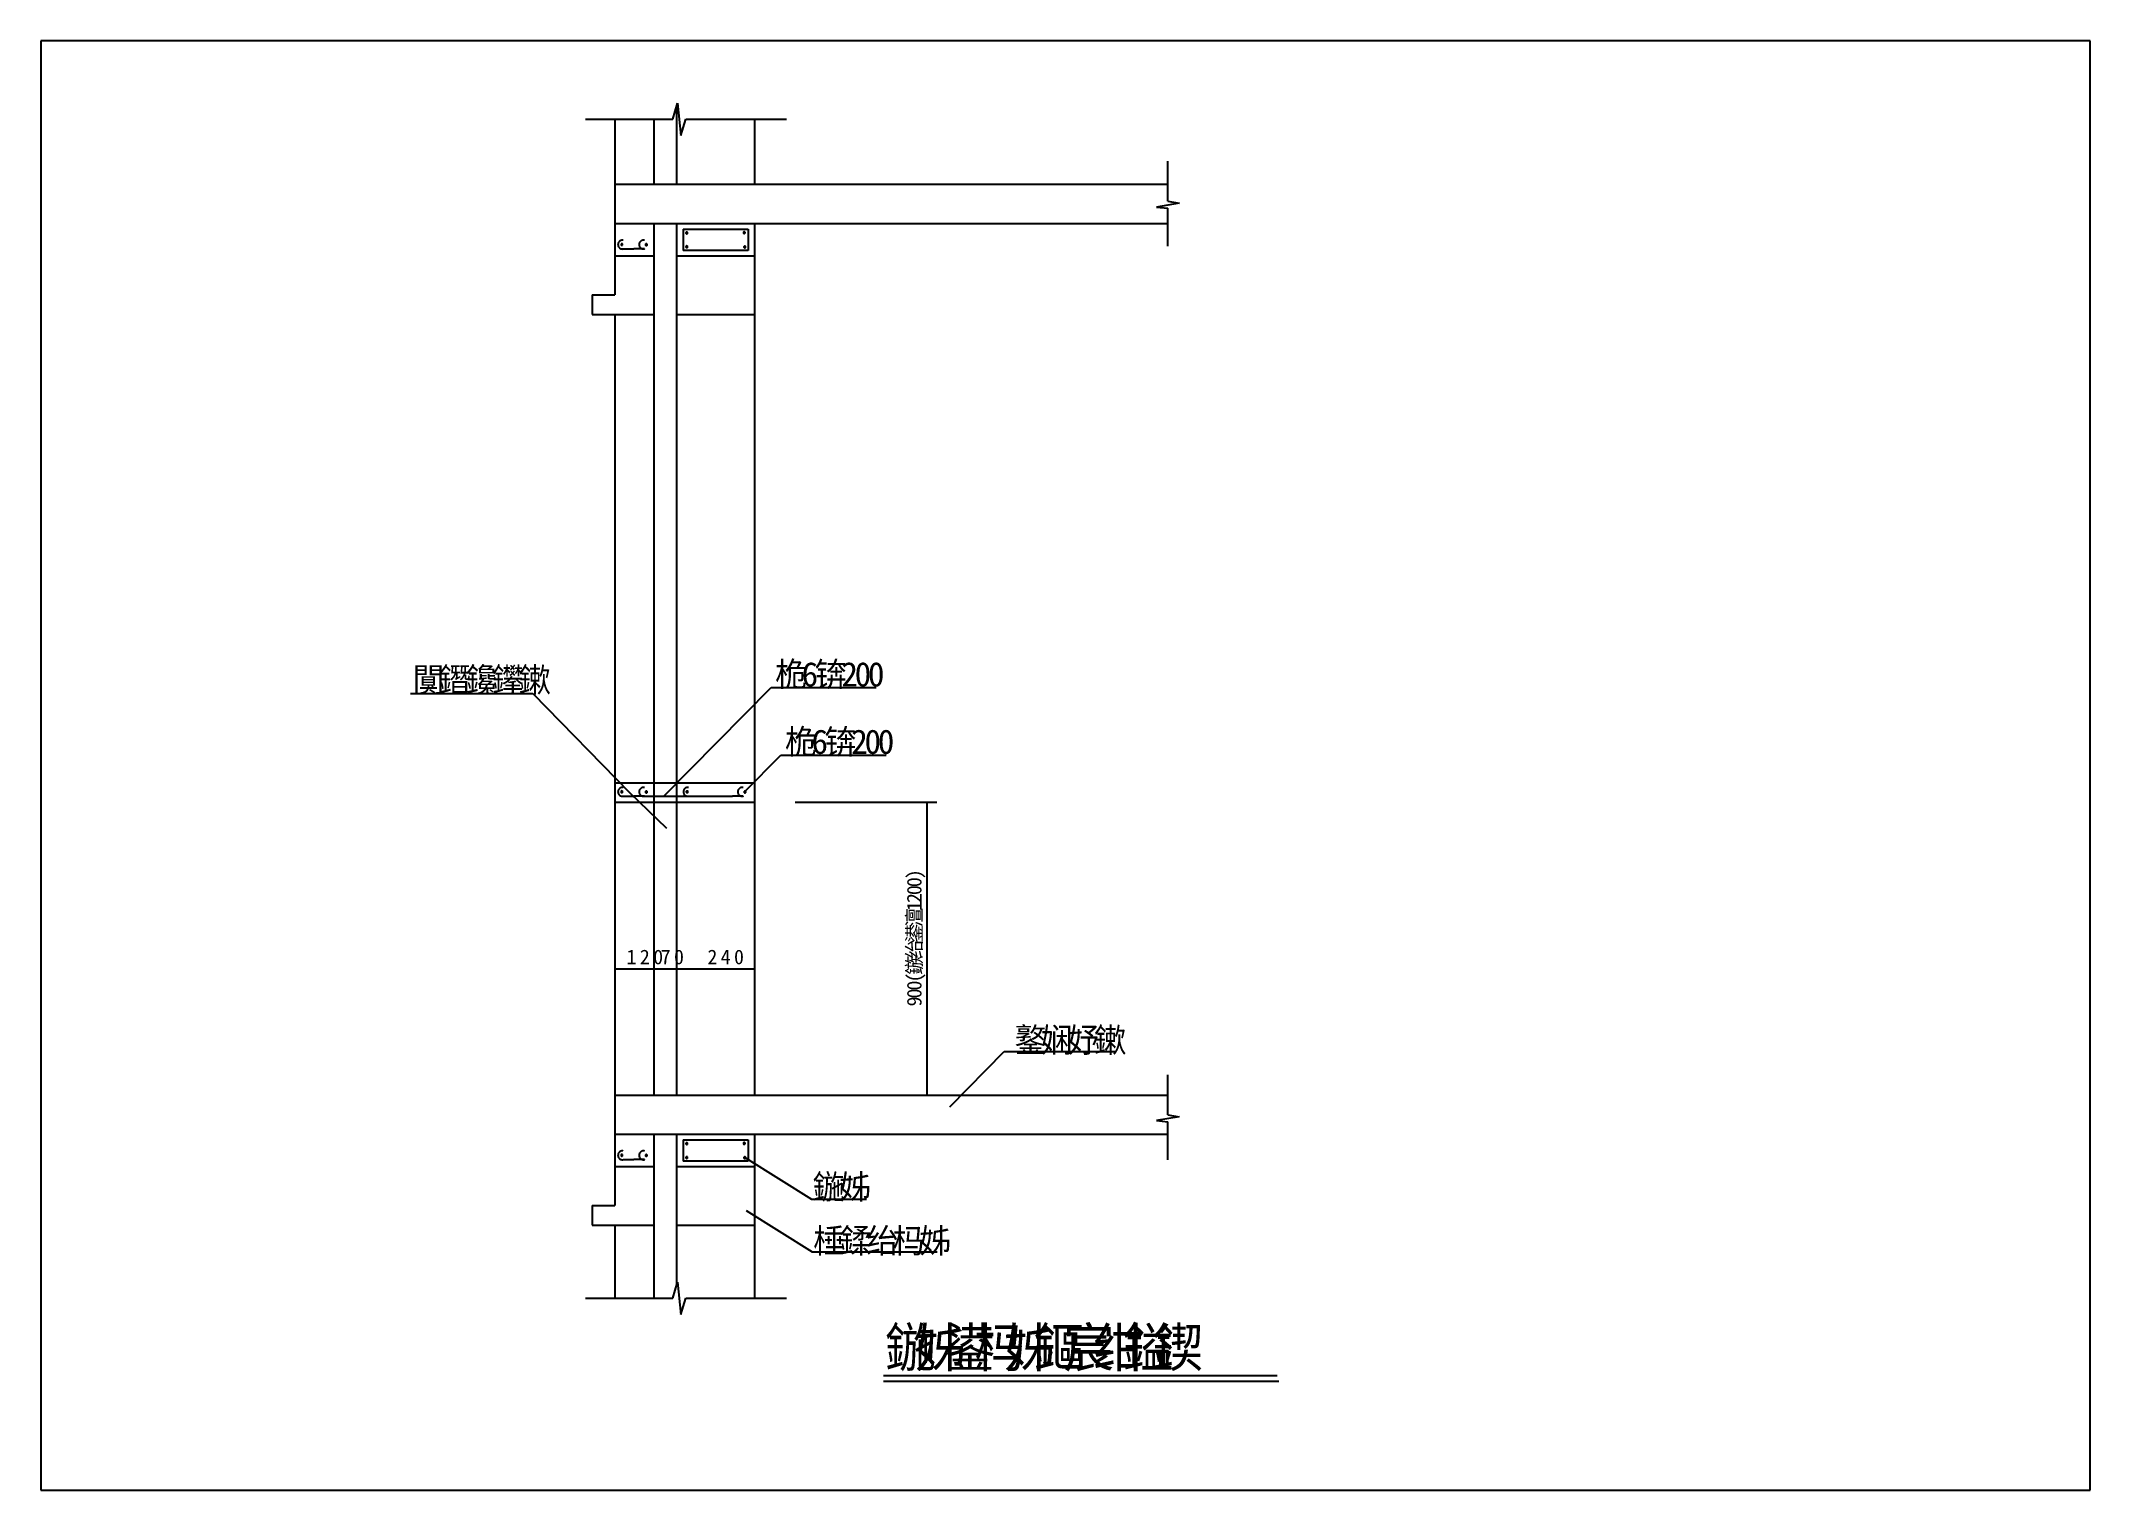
# Model space of a CAD drawing. Header units: metres. Extents: x 0 to 420, y 0 to 297.
import ezdxf

# ---------------------------------------------------------------- set-up
doc = ezdxf.new("R2010")
doc.units = ezdxf.units.M

msp = doc.modelspace()

# ---------------------------------------------------------------- linework, layer by layer
for p, q in [((420, 297), (0, 297)), ((0, 297), (0, 0)), ((420, 0), (420, 297)), ((129.48, 281), (130.49, 284.28)), ((130.26, 283.54), (130.26, 267.62)), ((130.49, 284.28), (131.12, 277.62)), ((111.59, 281), (129.48, 281)), ((117.6, 281), (117.6, 244.96)), ((125.6, 281), (125.6, 267.62)), ((131.12, 277.62), (132.18, 281)), ((132.18, 281), (152.81, 281)), ((146.26, 281), (146.26, 267.62)), ((230.95, 264.18), (230.95, 272.39)), ((117.6, 267.62), (230.95, 267.62)), ((233.3, 263.74), (228.68, 262.97)), ((228.68, 262.97), (230.95, 262.74)), ((230.95, 264.18), (233.3, 263.74)), ((230.95, 254.93), (230.95, 262.74)), ((117.6, 259.62), (230.95, 259.62)), ((125.6, 259.62), (125.6, 80.96)), ((130.26, 259.62), (130.26, 80.96)), ((131.6, 258.44), (144.96, 258.44)), ((131.6, 258.44), (131.6, 254.08)), ((144.96, 258.44), (144.96, 254.08)), ((146.26, 259.62), (146.26, 80.96)), ((117.6, 252.96), (125.6, 252.96)), ((119.36, 254.38), (121.52, 254.38)), ((123.68, 254.38), (121.52, 254.38)), ((130.26, 252.96), (146.26, 252.96)), ((144.96, 254.08), (131.6, 254.08)), ((112.99, 244.96), (117.6, 244.96)), ((112.99, 244.96), (112.99, 240.96)), ((112.99, 240.96), (125.6, 240.96)), ((117.6, 240.96), (117.6, 58.29)), ((130.26, 240.96), (146.26, 240.96)), ((127.63, 142.14), (149.65, 164.46)), ((149.65, 164.46), (171.19, 164.46)), ((75.74, 163.27), (100.81, 163.27)), ((100.81, 163.27), (120.69, 142.92)), ((144.23, 143.08), (151.67, 150.64)), ((151.67, 150.64), (173.21, 150.64)), ((117.6, 144.96), (146.26, 144.96)), ((120.69, 142.92), (128.19, 135.67)), ((117.6, 140.96), (146.26, 140.96)), ((119.36, 142.2), (121.52, 142.2)), ((123.68, 142.2), (121.52, 142.2)), ((123.68, 142.2), (132.75, 142.2)), ((132.75, 142.2), (134.91, 142.2)), ((134.91, 142.2), (141.74, 142.2)), ((143.9, 142.2), (141.74, 142.2)), ((154.59, 140.96), (183.61, 140.96)), ((181.61, 140.96), (181.61, 80.96)), ((117.6, 120.98), (117.6, 104.85)), ((125.6, 120.98), (125.6, 104.85)), ((125.6, 120.98), (125.6, 104.85)), ((130.26, 121.58), (130.26, 104.85)), ((130.26, 121.58), (130.26, 104.85)), ((146.26, 119.72), (146.26, 104.85)), ((117.6, 106.85), (125.6, 106.85)), ((125.6, 106.85), (130.26, 106.85)), ((130.26, 106.85), (146.26, 106.85)), ((186.32, 78.57), (197.45, 89.85)), ((197.45, 89.85), (220.28, 89.85)), ((230.95, 76.92), (230.95, 85.13)), ((117.6, 80.96), (230.95, 80.96)), ((154.59, 80.96), (183.61, 80.96)), ((233.3, 76.48), (228.68, 75.71)), ((228.68, 75.71), (230.95, 75.48)), ((230.95, 76.92), (233.3, 76.48)), ((117.6, 72.96), (230.95, 72.96)), ((125.6, 72.96), (125.6, 39.32)), ((130.26, 72.96), (130.26, 41.86)), ((131.6, 71.78), (144.96, 71.78)), ((131.6, 71.78), (131.6, 67.41)), ((144.96, 71.78), (144.96, 67.41)), ((146.26, 72.96), (146.26, 39.32)), ((230.95, 67.67), (230.95, 75.48)), ((119.36, 67.71), (121.52, 67.71)), ((123.68, 67.71), (121.52, 67.71)), ((144.96, 67.41), (131.6, 67.41)), ((144.44, 68.1), (157.97, 59.63)), ((117.6, 66.29), (125.6, 66.29)), ((130.26, 66.29), (146.26, 66.29)), ((157.97, 59.63), (169.2, 59.63)), ((112.99, 58.29), (117.6, 58.29)), ((112.99, 58.29), (112.99, 54.29)), ((144.54, 57.27), (158.07, 48.8)), ((112.99, 54.29), (125.6, 54.29)), ((117.6, 54.29), (117.6, 39.32)), ((130.26, 54.29), (146.26, 54.29)), ((158.07, 48.8), (183.69, 48.8)), ((129.48, 39.32), (130.49, 42.6)), ((130.49, 42.6), (131.12, 35.95)), ((111.59, 39.32), (129.48, 39.32)), ((131.12, 35.95), (132.18, 39.32)), ((132.18, 39.32), (152.81, 39.32)), ((172.69, 23.47), (253.39, 23.47)), ((172.69, 22.31), (253.76, 22.31)), ((0, 0), (420, 0))]:
    msp.add_line(p, q)
for points in [[(132.54, 257.66), (132.54, 257.68), (132.54, 257.7), (132.53, 257.71), (132.53, 257.73), (132.52, 257.74), (132.51, 257.76), (132.5, 257.77), (132.49, 257.78), (132.48, 257.79), (132.47, 257.8), (132.45, 257.81), (132.44, 257.82), (132.42, 257.82), (132.41, 257.83), (132.39, 257.83), (132.37, 257.83), (132.36, 257.83), (132.34, 257.83), (132.33, 257.82), (132.31, 257.82), (132.3, 257.81), (132.28, 257.8), (132.27, 257.79), (132.26, 257.78), (132.25, 257.77), (132.24, 257.76), (132.23, 257.74), (132.22, 257.73), (132.22, 257.71), (132.21, 257.7), (132.21, 257.68), (132.21, 257.66), (132.21, 257.66)], [(132.21, 257.66), (132.21, 257.65), (132.21, 257.63), (132.22, 257.62), (132.22, 257.6), (132.23, 257.59), (132.24, 257.57), (132.25, 257.56), (132.26, 257.55), (132.27, 257.54), (132.28, 257.53), (132.3, 257.52), (132.31, 257.51), (132.33, 257.5), (132.34, 257.5), (132.36, 257.5), (132.37, 257.5), (132.39, 257.5), (132.41, 257.5), (132.42, 257.5), (132.44, 257.51), (132.45, 257.52), (132.47, 257.53), (132.48, 257.54), (132.49, 257.55), (132.5, 257.56), (132.51, 257.57), (132.52, 257.59), (132.53, 257.6), (132.53, 257.62), (132.54, 257.63), (132.54, 257.65), (132.54, 257.66), (132.54, 257.66)], [(144.31, 257.71), (144.31, 257.72), (144.3, 257.74), (144.3, 257.76), (144.29, 257.77), (144.29, 257.79), (144.28, 257.8), (144.27, 257.81), (144.26, 257.82), (144.25, 257.84), (144.23, 257.85), (144.22, 257.85), (144.2, 257.86), (144.19, 257.87), (144.17, 257.87), (144.16, 257.87), (144.14, 257.87), (144.12, 257.87), (144.11, 257.87), (144.09, 257.87), (144.08, 257.86), (144.06, 257.85), (144.05, 257.85), (144.03, 257.84), (144.02, 257.82), (144.01, 257.81), (144, 257.8), (143.99, 257.79), (143.99, 257.77), (143.98, 257.76), (143.98, 257.74), (143.97, 257.72), (143.97, 257.71), (143.97, 257.71)], [(143.97, 257.71), (143.97, 257.69), (143.98, 257.67), (143.98, 257.66), (143.99, 257.64), (143.99, 257.63), (144, 257.61), (144.01, 257.6), (144.02, 257.59), (144.03, 257.58), (144.05, 257.57), (144.06, 257.56), (144.08, 257.55), (144.09, 257.55), (144.11, 257.54), (144.12, 257.54), (144.14, 257.54), (144.16, 257.54), (144.17, 257.54), (144.19, 257.55), (144.2, 257.55), (144.22, 257.56), (144.23, 257.57), (144.25, 257.58), (144.26, 257.59), (144.27, 257.6), (144.28, 257.61), (144.29, 257.63), (144.29, 257.64), (144.3, 257.66), (144.3, 257.67), (144.31, 257.69), (144.31, 257.71), (144.31, 257.71)], [(119.36, 256.15), (119.26, 256.17), (119.18, 256.17), (119.09, 256.17), (119, 256.15), (118.91, 256.13), (118.83, 256.1), (118.75, 256.06), (118.67, 256.02), (118.6, 255.96), (118.54, 255.9), (118.48, 255.84), (118.42, 255.77), (118.38, 255.69), (118.34, 255.61), (118.31, 255.53), (118.29, 255.44), (118.28, 255.35), (118.27, 255.27), (118.28, 255.18), (118.29, 255.09), (118.31, 255), (118.34, 254.92), (118.38, 254.84), (118.42, 254.76), (118.48, 254.69), (118.54, 254.63), (118.6, 254.57), (118.67, 254.51), (118.75, 254.47), (118.83, 254.43), (118.91, 254.4), (119, 254.38), (119.09, 254.37), (119.18, 254.36), (119.26, 254.37), (119.35, 254.38), (119.36, 254.38)], [(119.22, 255.29), (119.22, 255.3), (119.22, 255.32), (119.21, 255.34), (119.21, 255.35), (119.2, 255.37), (119.19, 255.38), (119.18, 255.39), (119.17, 255.4), (119.16, 255.42), (119.14, 255.43), (119.13, 255.43), (119.12, 255.44), (119.1, 255.45), (119.08, 255.45), (119.07, 255.45), (119.05, 255.45), (119.04, 255.45), (119.02, 255.45), (119, 255.45), (118.99, 255.44), (118.97, 255.43), (118.96, 255.43), (118.95, 255.42), (118.93, 255.4), (118.92, 255.39), (118.91, 255.38), (118.91, 255.37), (118.9, 255.35), (118.89, 255.34), (118.89, 255.32), (118.89, 255.3), (118.89, 255.29), (118.89, 255.29)], [(118.89, 255.29), (118.89, 255.27), (118.89, 255.25), (118.89, 255.24), (118.9, 255.22), (118.91, 255.21), (118.91, 255.19), (118.92, 255.18), (118.93, 255.17), (118.95, 255.16), (118.96, 255.15), (118.97, 255.14), (118.99, 255.13), (119, 255.13), (119.02, 255.12), (119.04, 255.12), (119.05, 255.12), (119.07, 255.12), (119.08, 255.12), (119.1, 255.13), (119.12, 255.13), (119.13, 255.14), (119.14, 255.15), (119.16, 255.16), (119.17, 255.17), (119.18, 255.18), (119.19, 255.19), (119.2, 255.21), (119.21, 255.22), (119.21, 255.24), (119.22, 255.25), (119.22, 255.27), (119.22, 255.29), (119.22, 255.29)], [(123.68, 256.15), (123.59, 256.17), (123.5, 256.17), (123.41, 256.17), (123.32, 256.15), (123.24, 256.13), (123.16, 256.1), (123.07, 256.06), (123, 256.02), (122.93, 255.96), (122.86, 255.9), (122.8, 255.84), (122.75, 255.77), (122.7, 255.69), (122.67, 255.61), (122.64, 255.53), (122.61, 255.44), (122.6, 255.35), (122.6, 255.27), (122.6, 255.18), (122.61, 255.09), (122.64, 255), (122.67, 254.92), (122.7, 254.84), (122.75, 254.76), (122.8, 254.69), (122.86, 254.63), (122.93, 254.57), (123, 254.51), (123.07, 254.47), (123.16, 254.43), (123.24, 254.4), (123.32, 254.38), (123.41, 254.37), (123.5, 254.36), (123.59, 254.37), (123.68, 254.38), (123.68, 254.38)], [(124.24, 255.24), (124.24, 255.26), (124.23, 255.28), (124.23, 255.29), (124.22, 255.31), (124.22, 255.32), (124.21, 255.34), (124.2, 255.35), (124.19, 255.36), (124.18, 255.37), (124.16, 255.38), (124.15, 255.39), (124.13, 255.4), (124.12, 255.4), (124.1, 255.41), (124.09, 255.41), (124.07, 255.41), (124.05, 255.41), (124.04, 255.41), (124.02, 255.4), (124.01, 255.4), (123.99, 255.39), (123.98, 255.38), (123.96, 255.37), (123.95, 255.36), (123.94, 255.35), (123.93, 255.34), (123.92, 255.32), (123.92, 255.31), (123.91, 255.29), (123.91, 255.28), (123.9, 255.26), (123.9, 255.24), (123.9, 255.24)], [(123.9, 255.24), (123.9, 255.23), (123.91, 255.21), (123.91, 255.2), (123.92, 255.18), (123.92, 255.17), (123.93, 255.15), (123.94, 255.14), (123.95, 255.13), (123.96, 255.11), (123.98, 255.11), (123.99, 255.1), (124.01, 255.09), (124.02, 255.08), (124.04, 255.08), (124.05, 255.08), (124.07, 255.08), (124.09, 255.08), (124.1, 255.08), (124.12, 255.08), (124.13, 255.09), (124.15, 255.1), (124.16, 255.11), (124.18, 255.11), (124.19, 255.13), (124.2, 255.14), (124.21, 255.15), (124.22, 255.17), (124.22, 255.18), (124.23, 255.2), (124.23, 255.21), (124.24, 255.23), (124.24, 255.24), (124.24, 255.24)], [(132.54, 254.81), (132.54, 254.83), (132.54, 254.84), (132.53, 254.86), (132.53, 254.88), (132.52, 254.89), (132.51, 254.9), (132.5, 254.92), (132.49, 254.93), (132.48, 254.94), (132.47, 254.95), (132.45, 254.96), (132.44, 254.97), (132.42, 254.97), (132.41, 254.98), (132.39, 254.98), (132.37, 254.98), (132.36, 254.98), (132.34, 254.98), (132.33, 254.97), (132.31, 254.97), (132.3, 254.96), (132.28, 254.95), (132.27, 254.94), (132.26, 254.93), (132.25, 254.92), (132.24, 254.9), (132.23, 254.89), (132.22, 254.88), (132.22, 254.86), (132.21, 254.84), (132.21, 254.83), (132.21, 254.81), (132.21, 254.81)], [(132.21, 254.81), (132.21, 254.8), (132.21, 254.78), (132.22, 254.76), (132.22, 254.75), (132.23, 254.73), (132.24, 254.72), (132.25, 254.71), (132.26, 254.69), (132.27, 254.68), (132.28, 254.67), (132.3, 254.66), (132.31, 254.66), (132.33, 254.65), (132.34, 254.65), (132.36, 254.65), (132.37, 254.65), (132.39, 254.65), (132.41, 254.65), (132.42, 254.65), (132.44, 254.66), (132.45, 254.66), (132.47, 254.67), (132.48, 254.68), (132.49, 254.69), (132.5, 254.71), (132.51, 254.72), (132.52, 254.73), (132.53, 254.75), (132.53, 254.76), (132.54, 254.78), (132.54, 254.8), (132.54, 254.81), (132.54, 254.81)], [(144.44, 254.77), (144.44, 254.78), (144.43, 254.8), (144.43, 254.82), (144.42, 254.83), (144.42, 254.85), (144.41, 254.86), (144.4, 254.87), (144.39, 254.89), (144.38, 254.9), (144.36, 254.91), (144.35, 254.92), (144.33, 254.92), (144.32, 254.93), (144.3, 254.93), (144.29, 254.93), (144.27, 254.94), (144.25, 254.93), (144.24, 254.93), (144.22, 254.93), (144.21, 254.92), (144.19, 254.92), (144.18, 254.91), (144.16, 254.9), (144.15, 254.89), (144.14, 254.87), (144.13, 254.86), (144.12, 254.85), (144.12, 254.83), (144.11, 254.82), (144.11, 254.8), (144.1, 254.78), (144.1, 254.77), (144.1, 254.77)], [(144.1, 254.77), (144.1, 254.75), (144.11, 254.74), (144.11, 254.72), (144.12, 254.7), (144.12, 254.69), (144.13, 254.68), (144.14, 254.66), (144.15, 254.65), (144.16, 254.64), (144.18, 254.63), (144.19, 254.62), (144.21, 254.61), (144.22, 254.61), (144.24, 254.6), (144.25, 254.6), (144.27, 254.6), (144.29, 254.6), (144.3, 254.6), (144.32, 254.61), (144.33, 254.61), (144.35, 254.62), (144.36, 254.63), (144.38, 254.64), (144.39, 254.65), (144.4, 254.66), (144.41, 254.68), (144.42, 254.69), (144.42, 254.7), (144.43, 254.72), (144.43, 254.74), (144.44, 254.75), (144.44, 254.77), (144.44, 254.77)], [(119.36, 143.98), (119.26, 143.99), (119.18, 143.99), (119.09, 143.99), (119, 143.98), (118.91, 143.96), (118.83, 143.93), (118.75, 143.89), (118.67, 143.84), (118.6, 143.79), (118.54, 143.73), (118.48, 143.66), (118.42, 143.59), (118.38, 143.52), (118.34, 143.44), (118.31, 143.35), (118.29, 143.27), (118.28, 143.18), (118.27, 143.09), (118.28, 143), (118.29, 142.91), (118.31, 142.83), (118.34, 142.74), (118.38, 142.66), (118.42, 142.59), (118.48, 142.52), (118.54, 142.45), (118.6, 142.39), (118.67, 142.34), (118.75, 142.29), (118.83, 142.26), (118.91, 142.23), (119, 142.2), (119.09, 142.19), (119.18, 142.19), (119.26, 142.19), (119.35, 142.2), (119.36, 142.2)], [(119.22, 143.11), (119.22, 143.13), (119.22, 143.14), (119.21, 143.16), (119.21, 143.18), (119.2, 143.19), (119.19, 143.2), (119.18, 143.22), (119.17, 143.23), (119.16, 143.24), (119.14, 143.25), (119.13, 143.26), (119.12, 143.27), (119.1, 143.27), (119.08, 143.28), (119.07, 143.28), (119.05, 143.28), (119.04, 143.28), (119.02, 143.28), (119, 143.27), (118.99, 143.27), (118.97, 143.26), (118.96, 143.25), (118.95, 143.24), (118.93, 143.23), (118.92, 143.22), (118.91, 143.2), (118.91, 143.19), (118.9, 143.18), (118.89, 143.16), (118.89, 143.14), (118.89, 143.13), (118.89, 143.11), (118.89, 143.11)], [(118.89, 143.11), (118.89, 143.1), (118.89, 143.08), (118.89, 143.06), (118.9, 143.05), (118.91, 143.03), (118.91, 143.02), (118.92, 143.01), (118.93, 142.99), (118.95, 142.98), (118.96, 142.97), (118.97, 142.97), (118.99, 142.96), (119, 142.95), (119.02, 142.95), (119.04, 142.95), (119.05, 142.95), (119.07, 142.95), (119.08, 142.95), (119.1, 142.95), (119.12, 142.96), (119.13, 142.97), (119.14, 142.97), (119.16, 142.98), (119.17, 142.99), (119.18, 143.01), (119.19, 143.02), (119.2, 143.03), (119.21, 143.05), (119.21, 143.06), (119.22, 143.08), (119.22, 143.1), (119.22, 143.11), (119.22, 143.11)], [(123.68, 143.98), (123.59, 143.99), (123.5, 143.99), (123.41, 143.99), (123.32, 143.98), (123.24, 143.96), (123.16, 143.93), (123.07, 143.89), (123, 143.84), (122.93, 143.79), (122.86, 143.73), (122.8, 143.66), (122.75, 143.59), (122.7, 143.52), (122.67, 143.44), (122.64, 143.35), (122.61, 143.27), (122.6, 143.18), (122.6, 143.09), (122.6, 143), (122.61, 142.91), (122.64, 142.83), (122.67, 142.74), (122.7, 142.66), (122.75, 142.59), (122.8, 142.52), (122.86, 142.45), (122.93, 142.39), (123, 142.34), (123.07, 142.29), (123.16, 142.26), (123.24, 142.23), (123.32, 142.2), (123.41, 142.19), (123.5, 142.19), (123.59, 142.19), (123.68, 142.2), (123.68, 142.2)], [(124.24, 143.07), (124.24, 143.09), (124.23, 143.1), (124.23, 143.12), (124.22, 143.13), (124.22, 143.15), (124.21, 143.16), (124.2, 143.17), (124.19, 143.19), (124.18, 143.2), (124.16, 143.21), (124.15, 143.22), (124.13, 143.22), (124.12, 143.23), (124.1, 143.23), (124.09, 143.23), (124.07, 143.24), (124.05, 143.23), (124.04, 143.23), (124.02, 143.23), (124.01, 143.22), (123.99, 143.22), (123.98, 143.21), (123.96, 143.2), (123.95, 143.19), (123.94, 143.17), (123.93, 143.16), (123.92, 143.15), (123.92, 143.13), (123.91, 143.12), (123.91, 143.1), (123.9, 143.09), (123.9, 143.07), (123.9, 143.07)], [(123.9, 143.07), (123.9, 143.05), (123.91, 143.04), (123.91, 143.02), (123.92, 143.01), (123.92, 142.99), (123.93, 142.98), (123.94, 142.96), (123.95, 142.95), (123.96, 142.94), (123.98, 142.93), (123.99, 142.92), (124.01, 142.91), (124.02, 142.91), (124.04, 142.91), (124.05, 142.9), (124.07, 142.9), (124.09, 142.9), (124.1, 142.91), (124.12, 142.91), (124.13, 142.91), (124.15, 142.92), (124.16, 142.93), (124.18, 142.94), (124.19, 142.95), (124.2, 142.96), (124.21, 142.98), (124.22, 142.99), (124.22, 143.01), (124.23, 143.02), (124.23, 143.04), (124.24, 143.05), (124.24, 143.07), (124.24, 143.07)], [(132.75, 143.98), (132.66, 143.99), (132.57, 143.99), (132.48, 143.99), (132.39, 143.98), (132.31, 143.96), (132.23, 143.93), (132.14, 143.89), (132.07, 143.84), (132, 143.79), (131.93, 143.73), (131.87, 143.66), (131.82, 143.59), (131.77, 143.52), (131.74, 143.44), (131.71, 143.35), (131.68, 143.27), (131.67, 143.18), (131.67, 143.09), (131.67, 143), (131.68, 142.91), (131.71, 142.83), (131.74, 142.74), (131.77, 142.66), (131.82, 142.59), (131.87, 142.52), (131.93, 142.45), (132, 142.39), (132.07, 142.34), (132.14, 142.29), (132.23, 142.26), (132.31, 142.23), (132.39, 142.2), (132.48, 142.19), (132.57, 142.19), (132.66, 142.19), (132.75, 142.2), (132.75, 142.2)], [(132.61, 143.11), (132.61, 143.13), (132.61, 143.14), (132.61, 143.16), (132.6, 143.18), (132.59, 143.19), (132.59, 143.2), (132.58, 143.22), (132.57, 143.23), (132.55, 143.24), (132.54, 143.25), (132.53, 143.26), (132.51, 143.27), (132.5, 143.27), (132.48, 143.28), (132.46, 143.28), (132.45, 143.28), (132.43, 143.28), (132.42, 143.28), (132.4, 143.27), (132.38, 143.27), (132.37, 143.26), (132.36, 143.25), (132.34, 143.24), (132.33, 143.23), (132.32, 143.22), (132.31, 143.2), (132.3, 143.19), (132.29, 143.18), (132.29, 143.16), (132.28, 143.14), (132.28, 143.13), (132.28, 143.11), (132.28, 143.11)], [(132.28, 143.11), (132.28, 143.1), (132.28, 143.08), (132.29, 143.06), (132.29, 143.05), (132.3, 143.03), (132.31, 143.02), (132.32, 143.01), (132.33, 142.99), (132.34, 142.98), (132.36, 142.97), (132.37, 142.97), (132.38, 142.96), (132.4, 142.95), (132.42, 142.95), (132.43, 142.95), (132.45, 142.95), (132.46, 142.95), (132.48, 142.95), (132.5, 142.95), (132.51, 142.96), (132.53, 142.97), (132.54, 142.97), (132.55, 142.98), (132.57, 142.99), (132.58, 143.01), (132.59, 143.02), (132.59, 143.03), (132.6, 143.05), (132.61, 143.06), (132.61, 143.08), (132.61, 143.1), (132.61, 143.11), (132.61, 143.11)], [(143.9, 143.98), (143.81, 143.99), (143.72, 143.99), (143.63, 143.99), (143.55, 143.98), (143.46, 143.96), (143.38, 143.93), (143.3, 143.89), (143.22, 143.84), (143.15, 143.79), (143.08, 143.73), (143.02, 143.66), (142.97, 143.59), (142.93, 143.52), (142.89, 143.44), (142.86, 143.35), (142.84, 143.27), (142.82, 143.18), (142.82, 143.09), (142.82, 143), (142.84, 142.91), (142.86, 142.83), (142.89, 142.74), (142.93, 142.66), (142.97, 142.59), (143.02, 142.52), (143.08, 142.45), (143.15, 142.39), (143.22, 142.34), (143.3, 142.29), (143.38, 142.26), (143.46, 142.23), (143.55, 142.2), (143.63, 142.19), (143.72, 142.19), (143.81, 142.19), (143.9, 142.2), (143.9, 142.2)], [(144.46, 143.07), (144.46, 143.09), (144.46, 143.1), (144.45, 143.12), (144.45, 143.13), (144.44, 143.15), (144.43, 143.16), (144.42, 143.17), (144.41, 143.19), (144.4, 143.2), (144.38, 143.21), (144.37, 143.22), (144.36, 143.22), (144.34, 143.23), (144.32, 143.23), (144.31, 143.23), (144.29, 143.24), (144.28, 143.23), (144.26, 143.23), (144.24, 143.23), (144.23, 143.22), (144.21, 143.22), (144.2, 143.21), (144.19, 143.2), (144.17, 143.19), (144.16, 143.17), (144.15, 143.16), (144.14, 143.15), (144.14, 143.13), (144.13, 143.12), (144.13, 143.1), (144.13, 143.09), (144.12, 143.07), (144.12, 143.07)], [(144.12, 143.07), (144.13, 143.05), (144.13, 143.04), (144.13, 143.02), (144.14, 143.01), (144.14, 142.99), (144.15, 142.98), (144.16, 142.96), (144.17, 142.95), (144.19, 142.94), (144.2, 142.93), (144.21, 142.92), (144.23, 142.91), (144.24, 142.91), (144.26, 142.91), (144.28, 142.9), (144.29, 142.9), (144.31, 142.9), (144.32, 142.91), (144.34, 142.91), (144.36, 142.91), (144.37, 142.92), (144.38, 142.93), (144.4, 142.94), (144.41, 142.95), (144.42, 142.96), (144.43, 142.98), (144.44, 142.99), (144.45, 143.01), (144.45, 143.02), (144.46, 143.04), (144.46, 143.05), (144.46, 143.07), (144.46, 143.07)], [(119.36, 69.48), (119.26, 69.5), (119.18, 69.5), (119.09, 69.5), (119, 69.49), (118.91, 69.46), (118.83, 69.43), (118.75, 69.4), (118.67, 69.35), (118.6, 69.3), (118.54, 69.24), (118.48, 69.17), (118.42, 69.1), (118.38, 69.02), (118.34, 68.94), (118.31, 68.86), (118.29, 68.78), (118.28, 68.69), (118.27, 68.6), (118.28, 68.51), (118.29, 68.42), (118.31, 68.34), (118.34, 68.25), (118.38, 68.17), (118.42, 68.1), (118.48, 68.03), (118.54, 67.96), (118.6, 67.9), (118.67, 67.85), (118.75, 67.8), (118.83, 67.76), (118.91, 67.73), (119, 67.71), (119.09, 67.7), (119.18, 67.69), (119.26, 67.7), (119.35, 67.71), (119.36, 67.71)], [(119.22, 68.62), (119.22, 68.64), (119.22, 68.65), (119.21, 68.67), (119.21, 68.68), (119.2, 68.7), (119.19, 68.71), (119.18, 68.73), (119.17, 68.74), (119.16, 68.75), (119.14, 68.76), (119.13, 68.77), (119.12, 68.77), (119.1, 68.78), (119.08, 68.78), (119.07, 68.79), (119.05, 68.79), (119.04, 68.79), (119.02, 68.78), (119, 68.78), (118.99, 68.77), (118.97, 68.77), (118.96, 68.76), (118.95, 68.75), (118.93, 68.74), (118.92, 68.73), (118.91, 68.71), (118.91, 68.7), (118.9, 68.68), (118.89, 68.67), (118.89, 68.65), (118.89, 68.64), (118.89, 68.62), (118.89, 68.62)], [(118.89, 68.62), (118.89, 68.6), (118.89, 68.59), (118.89, 68.57), (118.9, 68.56), (118.91, 68.54), (118.91, 68.53), (118.92, 68.51), (118.93, 68.5), (118.95, 68.49), (118.96, 68.48), (118.97, 68.47), (118.99, 68.47), (119, 68.46), (119.02, 68.46), (119.04, 68.45), (119.05, 68.45), (119.07, 68.45), (119.08, 68.46), (119.1, 68.46), (119.12, 68.47), (119.13, 68.47), (119.14, 68.48), (119.16, 68.49), (119.17, 68.5), (119.18, 68.51), (119.19, 68.53), (119.2, 68.54), (119.21, 68.56), (119.21, 68.57), (119.22, 68.59), (119.22, 68.6), (119.22, 68.62), (119.22, 68.62)], [(123.68, 69.48), (123.59, 69.5), (123.5, 69.5), (123.41, 69.5), (123.32, 69.49), (123.24, 69.46), (123.16, 69.43), (123.07, 69.4), (123, 69.35), (122.93, 69.3), (122.86, 69.24), (122.8, 69.17), (122.75, 69.1), (122.7, 69.02), (122.67, 68.94), (122.64, 68.86), (122.61, 68.78), (122.6, 68.69), (122.6, 68.6), (122.6, 68.51), (122.61, 68.42), (122.64, 68.34), (122.67, 68.25), (122.7, 68.17), (122.75, 68.1), (122.8, 68.03), (122.86, 67.96), (122.93, 67.9), (123, 67.85), (123.07, 67.8), (123.16, 67.76), (123.24, 67.73), (123.32, 67.71), (123.41, 67.7), (123.5, 67.69), (123.59, 67.7), (123.68, 67.71), (123.68, 67.71)], [(124.24, 68.58), (124.24, 68.59), (124.23, 68.61), (124.23, 68.63), (124.22, 68.64), (124.22, 68.66), (124.21, 68.67), (124.2, 68.68), (124.19, 68.7), (124.18, 68.71), (124.16, 68.72), (124.15, 68.72), (124.13, 68.73), (124.12, 68.74), (124.1, 68.74), (124.09, 68.74), (124.07, 68.74), (124.05, 68.74), (124.04, 68.74), (124.02, 68.74), (124.01, 68.73), (123.99, 68.72), (123.98, 68.72), (123.96, 68.71), (123.95, 68.7), (123.94, 68.68), (123.93, 68.67), (123.92, 68.66), (123.92, 68.64), (123.91, 68.63), (123.91, 68.61), (123.9, 68.59), (123.9, 68.58), (123.9, 68.58)], [(123.9, 68.58), (123.9, 68.56), (123.91, 68.54), (123.91, 68.53), (123.92, 68.51), (123.92, 68.5), (123.93, 68.48), (123.94, 68.47), (123.95, 68.46), (123.96, 68.45), (123.98, 68.44), (123.99, 68.43), (124.01, 68.42), (124.02, 68.42), (124.04, 68.41), (124.05, 68.41), (124.07, 68.41), (124.09, 68.41), (124.1, 68.41), (124.12, 68.42), (124.13, 68.42), (124.15, 68.43), (124.16, 68.44), (124.18, 68.45), (124.19, 68.46), (124.2, 68.47), (124.21, 68.48), (124.22, 68.5), (124.22, 68.51), (124.23, 68.53), (124.23, 68.54), (124.24, 68.56), (124.24, 68.58), (124.24, 68.58)], [(132.54, 71), (132.54, 71.01), (132.54, 71.03), (132.53, 71.05), (132.53, 71.06), (132.52, 71.08), (132.51, 71.09), (132.5, 71.1), (132.49, 71.12), (132.48, 71.13), (132.47, 71.14), (132.45, 71.14), (132.44, 71.15), (132.42, 71.16), (132.41, 71.16), (132.39, 71.16), (132.37, 71.16), (132.36, 71.16), (132.34, 71.16), (132.33, 71.16), (132.31, 71.15), (132.3, 71.14), (132.28, 71.14), (132.27, 71.13), (132.26, 71.12), (132.25, 71.1), (132.24, 71.09), (132.23, 71.08), (132.22, 71.06), (132.22, 71.05), (132.21, 71.03), (132.21, 71.01), (132.21, 71), (132.21, 71)], [(132.21, 71), (132.21, 70.98), (132.21, 70.96), (132.22, 70.95), (132.22, 70.93), (132.23, 70.92), (132.24, 70.9), (132.25, 70.89), (132.26, 70.88), (132.27, 70.87), (132.28, 70.86), (132.3, 70.85), (132.31, 70.84), (132.33, 70.84), (132.34, 70.83), (132.36, 70.83), (132.37, 70.83), (132.39, 70.83), (132.41, 70.83), (132.42, 70.84), (132.44, 70.84), (132.45, 70.85), (132.47, 70.86), (132.48, 70.87), (132.49, 70.88), (132.5, 70.89), (132.51, 70.9), (132.52, 70.92), (132.53, 70.93), (132.53, 70.95), (132.54, 70.96), (132.54, 70.98), (132.54, 71), (132.54, 71)], [(132.54, 68.15), (132.54, 68.16), (132.54, 68.18), (132.53, 68.19), (132.53, 68.21), (132.52, 68.22), (132.51, 68.24), (132.5, 68.25), (132.49, 68.26), (132.48, 68.27), (132.47, 68.28), (132.45, 68.29), (132.44, 68.3), (132.42, 68.3), (132.41, 68.31), (132.39, 68.31), (132.37, 68.31), (132.36, 68.31), (132.34, 68.31), (132.33, 68.3), (132.31, 68.3), (132.3, 68.29), (132.28, 68.28), (132.27, 68.27), (132.26, 68.26), (132.25, 68.25), (132.24, 68.24), (132.23, 68.22), (132.22, 68.21), (132.22, 68.19), (132.21, 68.18), (132.21, 68.16), (132.21, 68.15), (132.21, 68.15)], [(132.21, 68.15), (132.21, 68.13), (132.21, 68.11), (132.22, 68.1), (132.22, 68.08), (132.23, 68.07), (132.24, 68.05), (132.25, 68.04), (132.26, 68.03), (132.27, 68.02), (132.28, 68.01), (132.3, 68), (132.31, 67.99), (132.33, 67.99), (132.34, 67.98), (132.36, 67.98), (132.37, 67.98), (132.39, 67.98), (132.41, 67.98), (132.42, 67.99), (132.44, 67.99), (132.45, 68), (132.47, 68.01), (132.48, 68.02), (132.49, 68.03), (132.5, 68.04), (132.51, 68.05), (132.52, 68.07), (132.53, 68.08), (132.53, 68.1), (132.54, 68.11), (132.54, 68.13), (132.54, 68.15), (132.54, 68.15)], [(144.31, 71.04), (144.31, 71.06), (144.3, 71.07), (144.3, 71.09), (144.29, 71.1), (144.29, 71.12), (144.28, 71.13), (144.27, 71.15), (144.26, 71.16), (144.25, 71.17), (144.23, 71.18), (144.22, 71.19), (144.2, 71.19), (144.19, 71.2), (144.17, 71.2), (144.16, 71.21), (144.14, 71.21), (144.12, 71.21), (144.11, 71.2), (144.09, 71.2), (144.08, 71.19), (144.06, 71.19), (144.05, 71.18), (144.03, 71.17), (144.02, 71.16), (144.01, 71.15), (144, 71.13), (143.99, 71.12), (143.99, 71.1), (143.98, 71.09), (143.98, 71.07), (143.97, 71.06), (143.97, 71.04), (143.97, 71.04)], [(143.97, 71.04), (143.97, 71.02), (143.98, 71.01), (143.98, 70.99), (143.99, 70.98), (143.99, 70.96), (144, 70.95), (144.01, 70.93), (144.02, 70.92), (144.03, 70.91), (144.05, 70.9), (144.06, 70.89), (144.08, 70.89), (144.09, 70.88), (144.11, 70.88), (144.12, 70.87), (144.14, 70.87), (144.16, 70.87), (144.17, 70.88), (144.19, 70.88), (144.2, 70.89), (144.22, 70.89), (144.23, 70.9), (144.25, 70.91), (144.26, 70.92), (144.27, 70.93), (144.28, 70.95), (144.29, 70.96), (144.29, 70.98), (144.3, 70.99), (144.3, 71.01), (144.31, 71.02), (144.31, 71.04), (144.31, 71.04)], [(144.44, 68.1), (144.44, 68.12), (144.43, 68.13), (144.43, 68.15), (144.42, 68.17), (144.42, 68.18), (144.41, 68.19), (144.4, 68.21), (144.39, 68.22), (144.38, 68.23), (144.36, 68.24), (144.35, 68.25), (144.33, 68.26), (144.32, 68.26), (144.3, 68.27), (144.29, 68.27), (144.27, 68.27), (144.25, 68.27), (144.24, 68.27), (144.22, 68.26), (144.21, 68.26), (144.19, 68.25), (144.18, 68.24), (144.16, 68.23), (144.15, 68.22), (144.14, 68.21), (144.13, 68.19), (144.12, 68.18), (144.12, 68.17), (144.11, 68.15), (144.11, 68.13), (144.1, 68.12), (144.1, 68.1), (144.1, 68.1)], [(144.1, 68.1), (144.1, 68.09), (144.11, 68.07), (144.11, 68.05), (144.12, 68.04), (144.12, 68.02), (144.13, 68.01), (144.14, 68), (144.15, 67.98), (144.16, 67.97), (144.18, 67.96), (144.19, 67.95), (144.21, 67.95), (144.22, 67.94), (144.24, 67.94), (144.25, 67.94), (144.27, 67.94), (144.29, 67.94), (144.3, 67.94), (144.32, 67.94), (144.33, 67.95), (144.35, 67.95), (144.36, 67.96), (144.38, 67.97), (144.39, 67.98), (144.4, 68), (144.41, 68.01), (144.42, 68.02), (144.42, 68.04), (144.43, 68.05), (144.43, 68.07), (144.44, 68.09), (144.44, 68.1), (144.44, 68.1)]]:
    msp.add_lwpolyline(points)

# ---------------------------------------------------------------- texts
for s, height, p in [('闃', 5, (76.17, 163.57)), ('鐕', 5, (81.61, 163.57)), ('鑱', 5, (87.04, 163.57)), ('鑻', 5, (92.48, 163.57)), ('鏉', 5, (97.91, 163.57)), ('桅', 5, (150.48, 164.7)), ('6', 5, (155.91, 164.7)), ('锛', 5, (158.63, 164.7)), ('2', 5, (164.06, 164.7)), ('0', 5, (166.78, 164.7)), ('0', 5, (169.5, 164.7)), ('桅', 5, (152.49, 150.88)), ('6', 5, (157.93, 150.88)), ('锛', 5, (160.65, 150.88)), ('2', 5, (166.08, 150.88)), ('0', 5, (168.8, 150.88)), ('0', 5, (171.52, 150.88)), ('1', 3, (120.02, 107.76)), ('2', 3, (122.75, 107.76)), ('0', 3, (125.48, 107.76)), ('7', 3, (127.03, 107.76)), ('0', 3, (129.75, 107.76)), ('2', 3, (136.6, 107.76)), ('4', 3, (139.32, 107.76)), ('0', 3, (142.05, 107.76)), ('鐜', 5, (199.56, 89.73)), ('娴', 5, (205, 89.73)), ('妤', 5, (210.43, 89.73)), ('鏉', 5, (215.87, 89.73)), ('鍦', 5, (158.2, 59.63)), ('姊', 5, (163.64, 59.63)), ('棰', 5, (158.31, 48.6)), ('鍒', 5, (163.74, 48.6)), ('绐', 5, (169.18, 48.6)), ('杩', 5, (174.61, 48.6)), ('姊', 5, (180.05, 48.6)), ('鍦', 8, (173.03, 25.22)), ('姊', 8, (179.12, 25.22)), ('鍙', 8, (185.21, 25.22)), ('杩', 8, (191.29, 25.22)), ('姊', 8, (197.38, 25.22)), ('鏂', 8, (203.47, 25.22)), ('宸', 8, (209.55, 25.22)), ('绀', 8, (215.64, 25.22)), ('鎰', 8, (221.73, 25.22)), ('鍥', 8, (227.81, 25.22))]:
    msp.add_text(s, height=height).set_placement(p)
for s, p in [(')', (180.49, 125.2)), ('2', (180.49, 120.31)), ('0', (180.49, 123.57)), ('0', (180.49, 121.94)), ('澶', (180.49, 115.42)), ('鍙', (180.49, 112.16)), ('1', (180.49, 118.68)), ('绐', (180.49, 108.9)), ('鏃', (180.49, 105.64)), ('(', (180.49, 104.01)), ('0', (180.49, 102.38)), ('0', (180.49, 100.75)), ('9', (180.49, 99.12))]:
    msp.add_text(s, height=3, rotation=90).set_placement(p)

doc.saveas('drawing.dxf')
